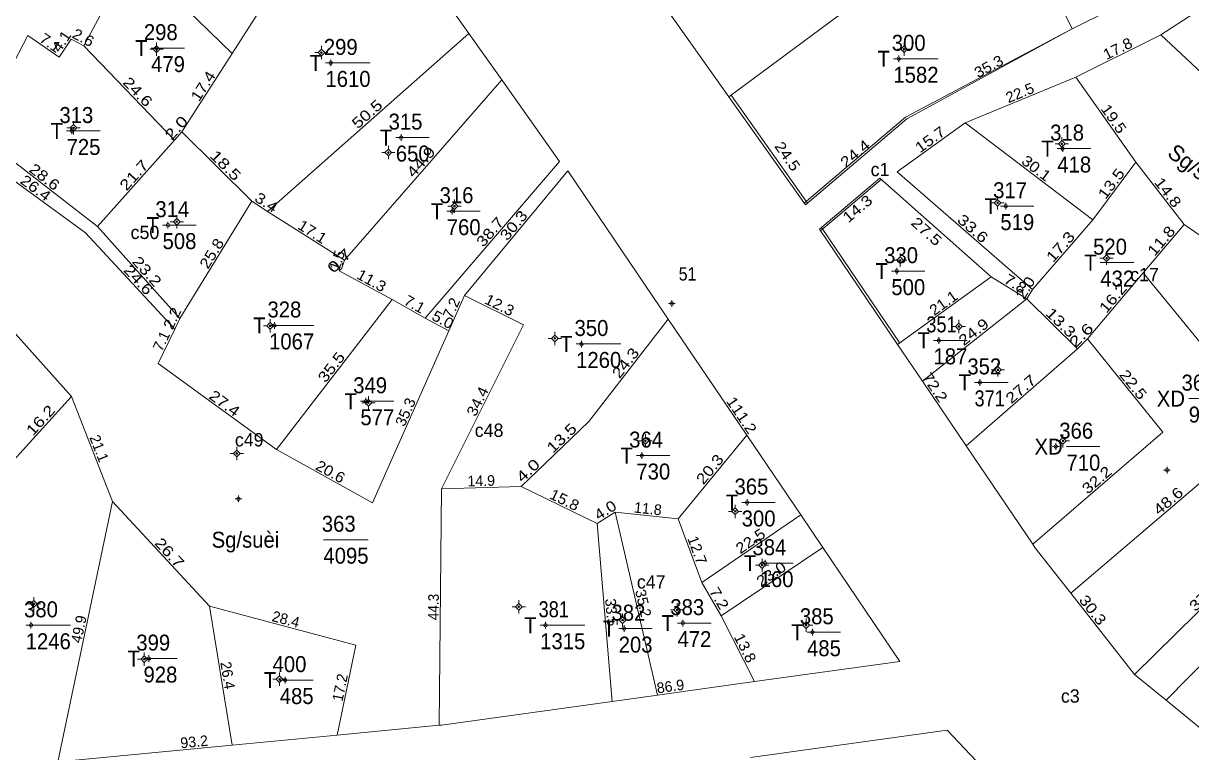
# Model space of a CAD drawing. Header units: metres. Extents: x 399620 to 400794, y 48506 to 49842.
# Drawn here: x 400214.7 to 400434.2, y 49221 to 49357.9 of the extents above; entities that cross this region are included whole.
import ezdxf
from ezdxf.enums import TextEntityAlignment as Align

# ---------------------------------------------------------------- set-up
doc = ezdxf.new("R2010")
doc.units = ezdxf.units.M
doc.header["$LTSCALE"] = 0.8
for name, color, linetype, lineweight in [('11', 7, 'Continuous', 13), ('15', 7, 'Continuous', 13), ('22', 7, 'Continuous', 13), ('51', 7, 'Continuous', 13), ('63', 7, 'Continuous', 13)]:
    doc.layers.add(name, color=color, linetype=linetype, lineweight=lineweight)
doc.layers.add('50', color=7, linetype='Continuous')

msp = doc.modelspace()

# ---------------------------------------------------------------- hatches: boundary and pattern name
at = {"layer": '11'}
for points in [[(400239.8445, 49353.1107, 1), (400239.5445, 49353.1107, 1)], [(400380.2651, 49353.0603, 1), (400379.9651, 49353.0603, 1)], [(400270.7922, 49352.4378, 1), (400270.4922, 49352.4378, 1)], [(400224.2491, 49338.2868, 1), (400223.9491, 49338.2868, 1)], [(400409.8967, 49335.2981, 1), (400409.5967, 49335.2981, 1)], [(400283.3775, 49333.6727, 1), (400283.0775, 49333.6727, 1)], [(400397.8595, 49324.2407, 1), (400397.5595, 49324.2407, 1)], [(400295.8117, 49323.5911, 1), (400295.5117, 49323.5911, 1)], [(400243.6182, 49320.6751, 1), (400243.3182, 49320.6751, 1)], [(400379.5623, 49313.4474, 1), (400379.2623, 49313.4474, 1)], [(400418.3325, 49313.8157, 1), (400418.0325, 49313.8157, 1)], [(400261.1709, 49301.1331, 1), (400260.8709, 49301.1331, 1)], [(400390.5739, 49301.003, 1), (400390.2739, 49301.003, 1)], [(400314.6642, 49298.7645, 1), (400314.3642, 49298.7645, 1)], [(400397.8901, 49292.8653, 1), (400397.5901, 49292.8653, 1)], [(400279.6318, 49286.6833, 1), (400279.3318, 49286.6833, 1)], [(400331.6758, 49279.5246, 1), (400331.3758, 49279.5246, 1)], [(400410.1291, 49279.5388, 1), (400409.8291, 49279.5388, 1)], [(400254.9151, 49277.1647, 1), (400254.6151, 49277.1647, 1)], [(400348.5604, 49266.2947, 1), (400348.2604, 49266.2947, 1)], [(400353.5848, 49256.1949, 1), (400353.2848, 49256.1949, 1)], [(400216.7944, 49248.921, 1), (400216.4944, 49248.921, 1)], [(400307.8742, 49248.3831, 1), (400307.5742, 49248.3831, 1)], [(400337.6404, 49247.7914, 1), (400337.3404, 49247.7914, 1)], [(400327.3843, 49245.8786, 1), (400327.0843, 49245.8786, 1)], [(400361.855, 49244.9124, 1), (400361.555, 49244.9124, 1)], [(400237.5332, 49238.5521, 1), (400237.2332, 49238.5521, 1)], [(400262.9466, 49234.7506, 1), (400262.6466, 49234.7506, 1)]]:
    msp.add_hatch(color=256, dxfattribs=at).paths.add_polyline_path(points)
at = {"layer": '51'}
for points in [[(400239.7239, 49353.2846, 1), (400239.5739, 49353.2846, 1)], [(400379.2, 49351.2802, 1), (400379.05, 49351.2802, 1)], [(400272.4886, 49350.4948, 1), (400272.3386, 49350.4948, 1)], [(400223.8548, 49337.7201, 1), (400223.7048, 49337.7201, 1)], [(400285.7078, 49336.4794, 1), (400285.5578, 49336.4794, 1)], [(400410.0003, 49334.4252, 1), (400409.8503, 49334.4252, 1)], [(400295.282, 49322.6579, 1), (400295.132, 49322.6579, 1)], [(400399.2945, 49323.6052, 1), (400399.1445, 49323.6052, 1)], [(400241.8882, 49320.0348, 1), (400241.7382, 49320.0348, 1)], [(400378.815, 49311.3998, 1), (400378.665, 49311.3998, 1)], [(400336.5916, 49305.3061, 1), (400336.4416, 49305.3061, 1)], [(400261.8899, 49301.2001, 1), (400261.7399, 49301.2001, 1)], [(400386.7308, 49298.4045, 1), (400386.5808, 49298.4045, 1)], [(400319.5843, 49297.715, 1), (400319.4343, 49297.715, 1)], [(400394.4427, 49290.5102, 1), (400394.2927, 49290.5102, 1)], [(400279.052, 49286.9545, 1), (400278.902, 49286.9545, 1)], [(400408.7122, 49278.445, 1), (400408.5622, 49278.445, 1)], [(400330.9041, 49276.7658, 1), (400330.7541, 49276.7658, 1)], [(400429.6048, 49274.0414, 1), (400429.4548, 49274.0414, 1)], [(400255.1311, 49268.6332, 1), (400254.9811, 49268.6332, 1)], [(400350.6956, 49267.9496, 1), (400350.5456, 49267.9496, 1)], [(400354.0765, 49256.56, 1), (400353.9265, 49256.56, 1)], [(400338.6372, 49245.3029, 1), (400338.4872, 49245.3029, 1)], [(400216.1668, 49244.892, 1), (400216.0168, 49244.892, 1)], [(400312.8345, 49244.8998, 1), (400312.6845, 49244.8998, 1)], [(400327.5887, 49244.2634, 1), (400327.4387, 49244.2634, 1)], [(400362.9725, 49243.581, 1), (400362.8225, 49243.581, 1)], [(400238.3045, 49238.6425, 1), (400238.1545, 49238.6425, 1)], [(400263.9041, 49234.5998, 1), (400263.7541, 49234.5998, 1)]]:
    msp.add_hatch(color=256, dxfattribs=at).paths.add_polyline_path(points)

# ---------------------------------------------------------------- linework, layer by layer
at = {"layer": '11'}
for p, q in [((400239.07, 49353.11), (400238.44, 49353.11)), ((400239.69, 49354.36), (400239.69, 49353.74)), ((400240.94, 49353.11), (400240.32, 49353.11)), ((400270.64, 49353.69), (400270.64, 49353.06)), ((400379.49, 49353.06), (400378.87, 49353.06)), ((400380.12, 49354.31), (400380.12, 49353.69)), ((400381.37, 49353.06), (400380.74, 49353.06)), ((400239.69, 49352.49), (400239.69, 49351.86)), ((400270.02, 49352.44), (400269.39, 49352.44)), ((400270.64, 49351.81), (400270.64, 49351.19)), ((400271.89, 49352.44), (400271.27, 49352.44)), ((400380.12, 49352.44), (400380.12, 49351.81)), ((400223.47, 49338.29), (400222.85, 49338.29)), ((400224.1, 49339.54), (400224.1, 49338.91)), ((400224.1, 49337.66), (400224.1, 49337.04)), ((400225.35, 49338.29), (400224.72, 49338.29)), ((400409.12, 49335.3), (400408.5, 49335.3)), ((400409.75, 49336.55), (400409.75, 49335.92)), ((400411, 49335.3), (400410.37, 49335.3)), ((400282.6, 49333.67), (400281.98, 49333.67)), ((400283.23, 49334.92), (400283.23, 49334.3)), ((400284.48, 49333.67), (400283.85, 49333.67)), ((400409.75, 49334.67), (400409.75, 49334.05)), ((400283.23, 49333.05), (400283.23, 49332.42)), ((400295.66, 49324.84), (400295.66, 49324.22)), ((400397.71, 49325.49), (400397.71, 49324.87)), ((400295.04, 49323.59), (400294.41, 49323.59)), ((400295.66, 49322.97), (400295.66, 49322.34)), ((400296.91, 49323.59), (400296.29, 49323.59)), ((400397.08, 49324.24), (400396.46, 49324.24)), ((400397.71, 49323.62), (400397.71, 49322.99)), ((400398.96, 49324.24), (400398.33, 49324.24)), ((400242.84, 49320.68), (400242.22, 49320.68)), ((400243.47, 49321.93), (400243.47, 49321.3)), ((400243.47, 49320.05), (400243.47, 49319.43)), ((400244.72, 49320.68), (400244.09, 49320.68)), ((400378.79, 49313.45), (400378.16, 49313.45)), ((400379.41, 49314.7), (400379.41, 49314.07)), ((400380.66, 49313.45), (400380.04, 49313.45)), ((400417.56, 49313.82), (400416.93, 49313.82)), ((400418.18, 49315.07), (400418.18, 49314.44)), ((400419.43, 49313.82), (400418.81, 49313.82)), ((400379.41, 49312.82), (400379.41, 49312.2)), ((400418.18, 49313.19), (400418.18, 49312.57)), ((400261.02, 49302.38), (400261.02, 49301.76)), ((400260.4, 49301.13), (400259.77, 49301.13)), ((400261.02, 49300.51), (400261.02, 49299.88)), ((400262.27, 49301.13), (400261.65, 49301.13)), ((400389.8, 49301), (400389.17, 49301)), ((400390.42, 49302.25), (400390.42, 49301.63)), ((400390.42, 49300.38), (400390.42, 49299.75)), ((400391.67, 49301), (400391.05, 49301)), ((400313.89, 49298.76), (400313.26, 49298.76)), ((400314.51, 49300.01), (400314.51, 49299.39)), ((400314.51, 49298.14), (400314.51, 49297.51)), ((400315.76, 49298.76), (400315.14, 49298.76)), ((400397.74, 49294.12), (400397.74, 49293.49)), ((400397.12, 49292.87), (400396.49, 49292.87)), ((400397.74, 49292.24), (400397.74, 49291.62)), ((400398.99, 49292.87), (400398.37, 49292.87)), ((400279.48, 49287.93), (400279.48, 49287.31)), ((400278.86, 49286.68), (400278.23, 49286.68)), ((400279.48, 49286.06), (400279.48, 49285.43)), ((400280.73, 49286.68), (400280.11, 49286.68)), ((400331.53, 49280.77), (400331.53, 49280.15)), ((400409.98, 49280.79), (400409.98, 49280.16)), ((400254.77, 49278.41), (400254.77, 49277.79)), ((400330.9, 49279.52), (400330.28, 49279.52)), ((400331.53, 49278.9), (400331.53, 49278.27)), ((400332.78, 49279.52), (400332.15, 49279.52)), ((400409.35, 49279.54), (400408.73, 49279.54)), ((400409.98, 49278.91), (400409.98, 49278.29)), ((400411.23, 49279.54), (400410.6, 49279.54)), ((400254.14, 49277.16), (400253.52, 49277.16)), ((400254.77, 49276.54), (400254.77, 49275.91)), ((400256.02, 49277.16), (400255.39, 49277.16)), ((400348.41, 49267.54), (400348.41, 49266.92)), ((400347.79, 49266.29), (400347.16, 49266.29)), ((400348.41, 49265.67), (400348.41, 49265.04)), ((400349.66, 49266.29), (400349.04, 49266.29)), ((400353.44, 49257.44), (400353.44, 49256.82)), ((400352.81, 49256.19), (400352.19, 49256.19)), ((400353.44, 49255.57), (400353.44, 49254.94)), ((400354.69, 49256.19), (400354.06, 49256.19)), ((400216.64, 49250.17), (400216.64, 49249.55)), ((400216.02, 49248.92), (400215.39, 49248.92)), ((400216.64, 49248.3), (400216.64, 49247.67)), ((400217.89, 49248.92), (400217.27, 49248.92)), ((400307.1, 49248.38), (400306.47, 49248.38)), ((400307.72, 49249.63), (400307.72, 49249.01)), ((400307.72, 49247.76), (400307.72, 49247.13)), ((400308.97, 49248.38), (400308.35, 49248.38)), ((400336.87, 49247.79), (400336.24, 49247.79)), ((400337.49, 49249.04), (400337.49, 49248.42)), ((400338.74, 49247.79), (400338.12, 49247.79)), ((400326.61, 49245.88), (400325.98, 49245.88)), ((400327.23, 49247.13), (400327.23, 49246.5)), ((400328.48, 49245.88), (400327.86, 49245.88)), ((400337.49, 49247.17), (400337.49, 49246.54)), ((400361.71, 49246.16), (400361.71, 49245.54)), ((400327.23, 49245.25), (400327.23, 49244.63)), ((400361.08, 49244.91), (400360.46, 49244.91)), ((400361.71, 49244.29), (400361.71, 49243.66)), ((400362.96, 49244.91), (400362.33, 49244.91)), ((400237.38, 49239.8), (400237.38, 49239.18)), ((400236.76, 49238.55), (400236.13, 49238.55)), ((400237.38, 49237.93), (400237.38, 49237.3)), ((400238.63, 49238.55), (400238.01, 49238.55)), ((400262.17, 49234.75), (400261.55, 49234.75)), ((400262.8, 49236), (400262.8, 49235.38)), ((400264.05, 49234.75), (400263.42, 49234.75)), ((400262.8, 49234.13), (400262.8, 49233.5))]:
    msp.add_line(p, q, dxfattribs=at)
for points in [[(400239.69, 49353.74), (400239.07, 49353.11), (400239.69, 49352.49), (400240.32, 49353.11)], [(400270.64, 49353.06), (400270.02, 49352.44), (400270.64, 49351.81), (400271.27, 49352.44)], [(400380.12, 49353.69), (400379.49, 49353.06), (400380.12, 49352.44), (400380.74, 49353.06)], [(400224.1, 49338.91), (400223.47, 49338.29), (400224.1, 49337.66), (400224.72, 49338.29)], [(400409.75, 49335.92), (400409.12, 49335.3), (400409.75, 49334.67), (400410.37, 49335.3)], [(400283.23, 49334.3), (400282.6, 49333.67), (400283.23, 49333.05), (400283.85, 49333.67)], [(400397.71, 49324.87), (400397.08, 49324.24), (400397.71, 49323.62), (400398.33, 49324.24)], [(400295.66, 49324.22), (400295.04, 49323.59), (400295.66, 49322.97), (400296.29, 49323.59)], [(400243.47, 49321.3), (400242.84, 49320.68), (400243.47, 49320.05), (400244.09, 49320.68)], [(400379.41, 49314.07), (400378.79, 49313.45), (400379.41, 49312.82), (400380.04, 49313.45)], [(400418.18, 49314.44), (400417.56, 49313.82), (400418.18, 49313.19), (400418.81, 49313.82)], [(400261.02, 49301.76), (400260.4, 49301.13), (400261.02, 49300.51), (400261.65, 49301.13)], [(400390.42, 49301.63), (400389.8, 49301), (400390.42, 49300.38), (400391.05, 49301)], [(400314.51, 49299.39), (400313.89, 49298.76), (400314.51, 49298.14), (400315.14, 49298.76)], [(400397.74, 49293.49), (400397.12, 49292.87), (400397.74, 49292.24), (400398.37, 49292.87)], [(400279.48, 49287.31), (400278.86, 49286.68), (400279.48, 49286.06), (400280.11, 49286.68)], [(400331.53, 49280.15), (400330.9, 49279.52), (400331.53, 49278.9), (400332.15, 49279.52)], [(400409.98, 49280.16), (400409.35, 49279.54), (400409.98, 49278.91), (400410.6, 49279.54)], [(400254.77, 49277.79), (400254.14, 49277.16), (400254.77, 49276.54), (400255.39, 49277.16)], [(400348.41, 49266.92), (400347.79, 49266.29), (400348.41, 49265.67), (400349.04, 49266.29)], [(400353.44, 49256.82), (400352.81, 49256.19), (400353.44, 49255.57), (400354.06, 49256.19)], [(400216.64, 49249.55), (400216.02, 49248.92), (400216.64, 49248.3), (400217.27, 49248.92)], [(400307.72, 49249.01), (400307.1, 49248.38), (400307.72, 49247.76), (400308.35, 49248.38)], [(400337.49, 49248.42), (400336.87, 49247.79), (400337.49, 49247.17), (400338.12, 49247.79)], [(400327.23, 49246.5), (400326.61, 49245.88), (400327.23, 49245.25), (400327.86, 49245.88)], [(400361.71, 49245.54), (400361.08, 49244.91), (400361.71, 49244.29), (400362.33, 49244.91)], [(400237.38, 49239.18), (400236.76, 49238.55), (400237.38, 49237.93), (400238.01, 49238.55)], [(400262.8, 49235.38), (400262.17, 49234.75), (400262.8, 49234.13), (400263.42, 49234.75)]]:
    msp.add_lwpolyline(points, close=True, dxfattribs=at)
for centre in [(400239.6945, 49353.1107), (400380.1151, 49353.0603), (400270.6422, 49352.4378), (400224.0991, 49338.2868), (400409.7467, 49335.2981), (400283.2275, 49333.6727), (400397.7095, 49324.2407), (400295.6617, 49323.5911), (400243.4682, 49320.6751), (400379.4123, 49313.4474), (400418.1825, 49313.8157), (400261.0209, 49301.1331), (400390.4239, 49301.003), (400314.5142, 49298.7645), (400397.7401, 49292.8653), (400279.4818, 49286.6833), (400331.5258, 49279.5246), (400409.9791, 49279.5388), (400254.7651, 49277.1647), (400348.4104, 49266.2947), (400353.4348, 49256.1949), (400216.6444, 49248.921), (400307.7242, 49248.3831), (400337.4904, 49247.7914), (400327.2343, 49245.8786), (400361.705, 49244.9124), (400237.3832, 49238.5521), (400262.7966, 49234.7506)]:
    msp.add_circle(centre, 0.15, dxfattribs=at)
at = {"layer": '15'}
for p, q in [((400238.65, 49353.28), (400244.95, 49353.28)), ((400378.12, 49351.28), (400386.52, 49351.28)), ((400271.41, 49350.5), (400279.81, 49350.5)), ((400222.78, 49337.72), (400229.08, 49337.72)), ((400284.63, 49336.48), (400290.93, 49336.48)), ((400408.92, 49334.42), (400415.22, 49334.42)), ((400294.21, 49322.66), (400300.51, 49322.66)), ((400398.22, 49323.6), (400404.52, 49323.6)), ((400240.81, 49320.04), (400247.11, 49320.04)), ((400377.74, 49311.4), (400384.04, 49311.4)), ((400417, 49313), (400423.3, 49313)), ((400260.82, 49301.2), (400269.22, 49301.2)), ((400385.66, 49298.4), (400391.96, 49298.4)), ((400318.51, 49297.72), (400326.91, 49297.72)), ((400393.37, 49290.51), (400399.67, 49290.51)), ((400433.61, 49287.46), (400439.91, 49287.46)), ((400277.98, 49286.96), (400284.28, 49286.96)), ((400410.64, 49278.44), (400416.94, 49278.44)), ((400329.83, 49276.77), (400336.13, 49276.77)), ((400349.62, 49267.95), (400355.92, 49267.95)), ((400271.03, 49260.96), (400279.43, 49260.96)), ((400353, 49256.56), (400359.3, 49256.56)), ((400337.56, 49245.3), (400343.86, 49245.3)), ((400215.09, 49244.89), (400223.49, 49244.89)), ((400311.76, 49244.9), (400320.16, 49244.9)), ((400326.51, 49244.26), (400332.81, 49244.26)), ((400361.9, 49243.58), (400368.2, 49243.58)), ((400237.23, 49238.64), (400243.53, 49238.64)), ((400262.83, 49234.6), (400269.13, 49234.6))]:
    msp.add_line(p, q, dxfattribs=at)
at = {"layer": '22'}
for p, q in [((400347.23, 49344.13), (400399.01, 49382.52)), ((400235.13, 49370.57), (400226.02, 49353.74)), ((400235.13, 49370.57), (400253.88, 49352.27)), ((400260.5, 49322.63), (400298.38, 49356.05)), ((400449, 49336.44), (400428.38, 49355.79)), ((400243.08, 49336), (400226.02, 49353.74)), ((400244.46, 49337.55), (400253.88, 49352.27)), ((400304.54, 49347.34), (400274.98, 49313.46)), ((400347.64, 49344.42), (400362.01, 49324.15)), ((400415.59, 49321.04), (400391.58, 49339.27)), ((400290.16, 49302.6), (400315.41, 49331.97)), ((400423.7, 49331.87), (400432.73, 49320.13)), ((400297.55, 49306.84), (400316.96, 49330.23)), ((400364.46, 49319.02), (400375.82, 49328.59)), ((400260.5, 49322.63), (400274.98, 49313.46)), ((400415.59, 49321.04), (400404.24, 49307.94)), ((400364.63, 49319.59), (400379.33, 49297.88)), ((400396.5, 49310.3), (400378.92, 49297.6)), ((400403.2, 49306.21), (400396.5, 49310.3)), ((400294.61, 49300.2), (400297.55, 49306.84)), ((400404.24, 49307.94), (400403.2, 49306.21)), ((400262.21, 49277.88), (400283.95, 49306.05)), ((400283.95, 49306.05), (400290.16, 49302.6)), ((400403.2, 49306.21), (400383.56, 49290.75)), ((400403.2, 49306.21), (400412.73, 49296.83)), ((400244.06, 49302.52), (400243.1, 49300.53)), ((400290.16, 49302.6), (400294.61, 49300.2)), ((400391.8, 49278.58), (400412.73, 49296.83)), ((400231.42, 49268.14), (400223.69, 49287.88)), ((400337.68, 49264.9), (400350.56, 49280.61)), ((400292.81, 49226.11), (400293.2, 49270.5)), ((400221.16, 49219.28), (400231.42, 49268.14)), ((400231.42, 49268.14), (400249.63, 49248.48)), ((400325.85, 49266.15), (400333.78, 49231.78)), ((400342.15, 49252.91), (400360.71, 49265.62)), ((400322.47, 49264), (400325.27, 49230.6)), ((400449.95, 49261.77), (400423.45, 49235.64)), ((400345.77, 49246.68), (400364.88, 49259.48)), ((400249.63, 49248.48), (400253.88, 49222.4)), ((400345.77, 49246.68), (400352.01, 49234.31))]:
    msp.add_line(p, q, dxfattribs=at)
for points in [[(400325.06, 49431.56), (400338.49, 49429.3), (400354.66, 49442.55), (400373.57, 49427.57), (400379.39, 49422.65), (400399.01, 49382.52), (400411.72, 49356.91)], [(400411.72, 49356.91), (400434.09, 49368.02), (400379.39, 49422.65)], [(400308.04, 49399.38), (400318.91, 49384.05), (400323.89, 49377.03), (400332.96, 49364.24), (400347.23, 49344.13), (400361.6, 49323.86)], [(400275.1, 49388.97), (400281.96, 49379.27), (400298.38, 49356.05), (400304.54, 49347.34), (400315.41, 49331.97)], [(400253.88, 49352.27), (400264.43, 49368.75), (400259.83, 49373.61)], [(400428.38, 49355.79), (400438.14, 49362.07), (400457.92, 49346.16)], [(400226.02, 49353.74), (400223.66, 49354.98), (400221.38, 49351.57), (400215.47, 49355.65), (400205.91, 49337.29), (400228.56, 49319.79)], [(400411.72, 49356.91), (400380.42, 49340.31), (400361.35, 49324.15)], [(400411.72, 49356.91), (400380.64, 49339.99), (400361.6, 49323.86)], [(400391.58, 49339.27), (400412.41, 49347.81), (400428.38, 49355.79)], [(400415.59, 49321.04), (400423.7, 49331.87), (400412.41, 49347.81)], [(400244.46, 49337.55), (400243.08, 49336), (400228.56, 49319.79)], [(400260.5, 49322.63), (400257.61, 49324.52), (400244.46, 49337.55)], [(400404.24, 49307.94), (400378.84, 49330.03), (400391.58, 49339.27)], [(400199.64, 49323.98), (400204.93, 49334.2), (400226.3, 49318.61), (400243.1, 49300.53)], [(400316.96, 49330.23), (400335.82, 49302.38), (400350.56, 49280.61), (400360.71, 49265.62), (400364.88, 49259.48)], [(400364.22, 49319.31), (400375.58, 49328.88), (400396.5, 49310.3)], [(400228.56, 49319.79), (400244.06, 49302.52), (400257.61, 49324.52)], [(400412.73, 49296.83), (400414.57, 49298.69), (400425.07, 49311.08), (400432.73, 49320.13)], [(400474.73, 49285.76), (400467.86, 49295.98), (400432.73, 49320.13)], [(400182.38, 49268.37), (400186.38, 49282.22), (400196.75, 49317.92), (400223.69, 49287.88), (400212.78, 49275.83), (400209.72, 49263.37)], [(400364.22, 49319.31), (400378.92, 49297.6), (400383.56, 49290.75), (400391.8, 49278.58), (400404.29, 49260.15)], [(400274.98, 49313.46), (400274.49, 49311.97), (400273.99, 49311.47), (400283.95, 49306.05)], [(400425.07, 49311.08), (400448.48, 49282.48), (400411.44, 49250.94)], [(400297.55, 49306.84), (400308.64, 49301.34), (400293.2, 49270.5)], [(400335.82, 49302.38), (400320.87, 49283.14), (400311.14, 49273.76), (400308.19, 49270.97)], [(400243.1, 49300.53), (400239.99, 49294.04), (400262.21, 49277.88)], [(400262.21, 49277.88), (400280.28, 49267.86), (400294.61, 49300.2)], [(400414.57, 49298.69), (400428.77, 49281.14), (400404.29, 49260.15)], [(400293.2, 49270.5), (400308.19, 49270.97), (400322.47, 49264)], [(400322.47, 49264), (400325.85, 49266.15), (400337.68, 49264.9)], [(400337.68, 49264.9), (400342.15, 49252.91), (400345.77, 49246.68)], [(400429.37, 49230.8), (400454.48, 49256.29), (400449.95, 49261.77)], [(400352.01, 49234.31), (400379.34, 49238.11), (400364.88, 49259.48)], [(400404.29, 49260.15), (400404.72, 49259.51), (400411.44, 49250.94)], [(400411.44, 49250.94), (400423.45, 49235.64), (400429.37, 49230.8), (400444.45, 49218.44), (400449.93, 49213.96), (400459.77, 49205.9), (400476.12, 49192.51), (400485.82, 49184.57), (400491.18, 49180.18)], [(400249.63, 49248.48), (400277.14, 49241.18), (400273.62, 49224.28)], [(400325.27, 49230.6), (400333.78, 49231.78), (400352.01, 49234.31)], [(400292.81, 49226.11), (400293.21, 49226.15), (400325.27, 49230.6)], [(400221.16, 49219.28), (400253.88, 49222.4), (400273.62, 49224.28), (400292.81, 49226.11)], [(400351.29, 49220.08), (400388.22, 49225.21), (400400.28, 49212.49)]]:
    msp.add_lwpolyline(points, dxfattribs=at)
at = {"layer": '51'}
for p, q in [((400239.34, 49353.28), (400239.02, 49353.28)), ((400239.65, 49353.91), (400239.65, 49353.6)), ((400239.65, 49352.97), (400239.65, 49352.66)), ((400240.27, 49353.28), (400239.96, 49353.28)), ((400272.41, 49351.12), (400272.41, 49350.81)), ((400378.81, 49351.28), (400378.5, 49351.28)), ((400379.13, 49351.91), (400379.13, 49351.59)), ((400379.13, 49350.97), (400379.13, 49350.66)), ((400379.75, 49351.28), (400379.44, 49351.28)), ((400272.1, 49350.49), (400271.79, 49350.49)), ((400272.41, 49350.18), (400272.41, 49349.87)), ((400273.04, 49350.49), (400272.73, 49350.49)), ((400223.47, 49337.72), (400223.15, 49337.72)), ((400223.78, 49338.35), (400223.78, 49338.03)), ((400224.4, 49337.72), (400224.09, 49337.72)), ((400223.78, 49337.41), (400223.78, 49337.1)), ((400285.32, 49336.48), (400285.01, 49336.48)), ((400285.63, 49337.1), (400285.63, 49336.79)), ((400285.63, 49336.17), (400285.63, 49335.85)), ((400286.26, 49336.48), (400285.95, 49336.48)), ((400409.61, 49334.43), (400409.3, 49334.43)), ((400409.93, 49335.05), (400409.93, 49334.74)), ((400409.93, 49334.11), (400409.93, 49333.8)), ((400410.55, 49334.43), (400410.24, 49334.43)), ((400294.89, 49322.66), (400294.58, 49322.66)), ((400295.21, 49323.28), (400295.21, 49322.97)), ((400295.21, 49322.35), (400295.21, 49322.03)), ((400295.83, 49322.66), (400295.52, 49322.66)), ((400398.91, 49323.61), (400398.59, 49323.61)), ((400399.22, 49324.23), (400399.22, 49323.92)), ((400399.22, 49323.29), (400399.22, 49322.98)), ((400399.84, 49323.61), (400399.53, 49323.61)), ((400241.5, 49320.03), (400241.19, 49320.03)), ((400241.81, 49320.66), (400241.81, 49320.35)), ((400242.44, 49320.03), (400242.13, 49320.03)), ((400241.81, 49319.72), (400241.81, 49319.41)), ((400378.43, 49311.4), (400378.12, 49311.4)), ((400378.74, 49312.02), (400378.74, 49311.71)), ((400379.37, 49311.4), (400379.05, 49311.4)), ((400378.74, 49311.09), (400378.74, 49310.77)), ((400336.2, 49305.31), (400335.89, 49305.31)), ((400336.52, 49305.93), (400336.52, 49305.62)), ((400336.52, 49304.99), (400336.52, 49304.68)), ((400337.14, 49305.31), (400336.83, 49305.31)), ((400261.5, 49301.2), (400261.19, 49301.2)), ((400261.82, 49301.83), (400261.82, 49301.51)), ((400261.82, 49300.89), (400261.82, 49300.58)), ((400262.44, 49301.2), (400262.13, 49301.2)), ((400319.51, 49298.34), (400319.51, 49298.03)), ((400386.34, 49298.4), (400386.03, 49298.4)), ((400386.66, 49299.03), (400386.66, 49298.72)), ((400386.66, 49298.09), (400386.66, 49297.78)), ((400387.28, 49298.4), (400386.97, 49298.4)), ((400319.2, 49297.72), (400318.88, 49297.72)), ((400319.51, 49297.4), (400319.51, 49297.09)), ((400320.13, 49297.72), (400319.82, 49297.72)), ((400394.06, 49290.51), (400393.74, 49290.51)), ((400394.37, 49291.14), (400394.37, 49290.82)), ((400394.37, 49290.2), (400394.37, 49289.89)), ((400394.99, 49290.51), (400394.68, 49290.51)), ((400278.98, 49287.58), (400278.98, 49287.27)), ((400278.66, 49286.95), (400278.35, 49286.95)), ((400278.98, 49286.64), (400278.98, 49286.33)), ((400279.6, 49286.95), (400279.29, 49286.95)), ((400408.32, 49278.44), (400408.01, 49278.44)), ((400408.64, 49279.07), (400408.64, 49278.76)), ((400409.26, 49278.44), (400408.95, 49278.44)), ((400330.52, 49276.77), (400330.2, 49276.77)), ((400330.83, 49277.39), (400330.83, 49277.08)), ((400330.83, 49276.45), (400330.83, 49276.14)), ((400331.45, 49276.77), (400331.14, 49276.77)), ((400408.64, 49278.13), (400408.64, 49277.82)), ((400429.22, 49274.04), (400428.9, 49274.04)), ((400429.53, 49274.67), (400429.53, 49274.35)), ((400430.15, 49274.04), (400429.84, 49274.04)), ((400429.53, 49273.73), (400429.53, 49273.42)), ((400254.74, 49268.63), (400254.43, 49268.63)), ((400255.06, 49269.26), (400255.06, 49268.95)), ((400255.06, 49268.32), (400255.06, 49268.01)), ((400255.68, 49268.63), (400255.37, 49268.63)), ((400350.31, 49267.95), (400350, 49267.95)), ((400350.62, 49268.57), (400350.62, 49268.26)), ((400350.62, 49267.64), (400350.62, 49267.32)), ((400351.25, 49267.95), (400350.93, 49267.95)), ((400353.69, 49256.56), (400353.38, 49256.56)), ((400354, 49257.18), (400354, 49256.87)), ((400354, 49256.25), (400354, 49255.93)), ((400354.63, 49256.56), (400354.31, 49256.56)), ((400216.09, 49245.52), (400216.09, 49245.2)), ((400312.76, 49245.52), (400312.76, 49245.21)), ((400338.25, 49245.3), (400337.94, 49245.3)), ((400338.56, 49245.93), (400338.56, 49245.62)), ((400339.19, 49245.3), (400338.87, 49245.3)), ((400215.78, 49244.89), (400215.47, 49244.89)), ((400216.09, 49244.58), (400216.09, 49244.27)), ((400216.72, 49244.89), (400216.4, 49244.89)), ((400312.45, 49244.9), (400312.13, 49244.9)), ((400312.76, 49244.59), (400312.76, 49244.27)), ((400313.38, 49244.9), (400313.07, 49244.9)), ((400327.2, 49244.26), (400326.89, 49244.26)), ((400327.51, 49244.89), (400327.51, 49244.58)), ((400327.51, 49243.95), (400327.51, 49243.64)), ((400328.14, 49244.26), (400327.83, 49244.26)), ((400338.56, 49244.99), (400338.56, 49244.68)), ((400362.59, 49243.58), (400362.27, 49243.58)), ((400362.9, 49244.21), (400362.9, 49243.89)), ((400362.9, 49243.27), (400362.9, 49242.96)), ((400363.52, 49243.58), (400363.21, 49243.58)), ((400238.23, 49239.27), (400238.23, 49238.96)), ((400237.92, 49238.64), (400237.6, 49238.64)), ((400238.23, 49238.33), (400238.23, 49238.02)), ((400238.85, 49238.64), (400238.54, 49238.64)), ((400263.52, 49234.6), (400263.2, 49234.6)), ((400263.83, 49235.22), (400263.83, 49234.91)), ((400263.83, 49234.29), (400263.83, 49233.97)), ((400264.45, 49234.6), (400264.14, 49234.6))]:
    msp.add_line(p, q, dxfattribs=at)
for centre, radius in [((400239.6489, 49353.2846), 0.3125), ((400239.6489, 49353.2846), 0.075), ((400272.4136, 49350.4948), 0.3125), ((400379.125, 49351.2802), 0.3125), ((400379.125, 49351.2802), 0.075), ((400272.4136, 49350.4948), 0.075), ((400223.7798, 49337.7201), 0.3125), ((400223.7798, 49337.7201), 0.075), ((400285.6328, 49336.4794), 0.3125), ((400285.6328, 49336.4794), 0.075), ((400409.9253, 49334.4252), 0.3125), ((400409.9253, 49334.4252), 0.075), ((400295.207, 49322.6579), 0.3125), ((400295.207, 49322.6579), 0.075), ((400399.2195, 49323.6052), 0.3125), ((400399.2195, 49323.6052), 0.075), ((400241.8132, 49320.0348), 0.3125), ((400241.8132, 49320.0348), 0.075), ((400378.74, 49311.3998), 0.3125), ((400378.74, 49311.3998), 0.075), ((400336.5166, 49305.3061), 0.3125), ((400336.5166, 49305.3061), 0.075), ((400261.8149, 49301.2001), 0.3125), ((400261.8149, 49301.2001), 0.075), ((400319.5093, 49297.715), 0.3125), ((400386.6558, 49298.4045), 0.3125), ((400386.6558, 49298.4045), 0.075), ((400319.5093, 49297.715), 0.075), ((400394.3677, 49290.5102), 0.3125), ((400394.3677, 49290.5102), 0.075), ((400278.977, 49286.9545), 0.3125), ((400278.977, 49286.9545), 0.075), ((400408.6372, 49278.445), 0.3125), ((400408.6372, 49278.445), 0.075), ((400330.8291, 49276.7658), 0.3125), ((400330.8291, 49276.7658), 0.075), ((400429.5298, 49274.0414), 0.3125), ((400429.5298, 49274.0414), 0.075), ((400255.0561, 49268.6332), 0.3125), ((400255.0561, 49268.6332), 0.075), ((400350.6206, 49267.9496), 0.3125), ((400350.6206, 49267.9496), 0.075), ((400354.0015, 49256.56), 0.3125), ((400354.0015, 49256.56), 0.075), ((400338.5622, 49245.3029), 0.3125), ((400338.5622, 49245.3029), 0.075), ((400216.0918, 49244.892), 0.3125), ((400216.0918, 49244.892), 0.075), ((400312.7595, 49244.8998), 0.3125), ((400312.7595, 49244.8998), 0.075), ((400327.5137, 49244.2634), 0.3125), ((400327.5137, 49244.2634), 0.075), ((400362.8975, 49243.581), 0.3125), ((400362.8975, 49243.581), 0.075), ((400238.2295, 49238.6425), 0.3125), ((400238.2295, 49238.6425), 0.075), ((400263.8291, 49234.5998), 0.3125), ((400263.8291, 49234.5998), 0.075)]:
    msp.add_circle(centre, radius, dxfattribs=at)

# ---------------------------------------------------------------- texts
at = {"layer": '15'}
for s, width, p in [('298', 0.95, (400237.3, 49354.78)), ('299', 0.95, (400271.11, 49352)), ('300', 0.95, (400377.82, 49352.78)), ('T', 0.95, (400235.65, 49351.78)), ('479', 0.95, (400238.65, 49348.78)), ('T', 0.95, (400268.41, 49349)), ('T', 0.95, (400375.12, 49349.78)), ('1610', 0.95, (400271.41, 49346)), ('1582', 0.95, (400378.12, 49346.78)), ('313', 0.95, (400221.43, 49339.22)), ('315', 0.95, (400283.28, 49337.98)), ('T', 0.95, (400219.78, 49336.22)), ('T', 0.95, (400281.63, 49334.98)), ('318', 0.95, (400407.58, 49335.92)), ('725', 0.95, (400222.78, 49333.22)), ('T', 0.95, (400405.92, 49332.92)), ('650', 0.95, (400284.63, 49331.98)), ('418', 0.95, (400408.92, 49329.92)), ('316', 0.95, (400292.86, 49324.16)), ('317', 0.95, (400396.87, 49325.1)), ('314', 0.95, (400239.46, 49321.54)), ('T', 0.95, (400395.22, 49322.1)), ('T', 0.95, (400291.21, 49321.16)), ('519', 0.95, (400398.22, 49319.1)), ('T', 0.95, (400237.81, 49318.54)), ('760', 0.95, (400294.21, 49318.16)), ('508', 0.95, (400240.81, 49315.54)), ('330', 0.95, (400376.39, 49312.9)), ('520', 0.95, (400415.65, 49314.5)), ('T', 0.95, (400414, 49311.5)), ('T', 0.95, (400374.74, 49309.9)), ('432', 0.95, (400417, 49308.5)), ('500', 0.95, (400377.74, 49306.9)), ('328', 0.95, (400260.52, 49302.7)), ('T', 0.95, (400257.82, 49299.7)), ('351', 0.85, (400384.31, 49299.9)), ('350', 0.95, (400318.21, 49299.22)), ('1067', 0.95, (400260.82, 49296.7)), ('T', 0.95, (400315.51, 49296.22)), ('T', 0.95, (400382.66, 49296.9)), ('1260', 0.95, (400318.51, 49293.22)), ('187', 0.95, (400385.66, 49293.9)), ('352', 0.95, (400392.02, 49292.01)), ('349', 0.95, (400276.63, 49288.46)), ('T', 0.95, (400390.37, 49289.01)), ('367', 0.95, (400432.26, 49288.96)), ('T', 0.95, (400274.98, 49285.46)), ('371', 0.85, (400393.37, 49286.01)), ('XD', 0.95, (400427.61, 49285.96)), ('577', 0.95, (400277.98, 49282.46)), ('957', 0.95, (400433.61, 49282.96)), ('366', 0.95, (400409.29, 49279.94)), ('364', 0.95, (400328.48, 49278.27)), ('T', 0.95, (400326.83, 49275.27)), ('XD', 0.95, (400404.64, 49276.94)), ('710', 0.95, (400410.64, 49273.94)), ('730', 0.95, (400329.83, 49272.27)), ('365', 0.95, (400348.27, 49269.45)), ('T', 0.95, (400346.62, 49266.45)), ('363', 0.95, (400270.73, 49262.46)), ('300', 0.95, (400349.62, 49263.45)), ('Sg/suèi', 0.95, (400250.03, 49259.46)), ('384', 0.95, (400351.65, 49258.06)), ('4095', 0.95, (400271.03, 49256.46)), ('T', 0.95, (400350, 49255.06)), ('160', 0.95, (400353, 49252.06)), ('383', 0.95, (400336.21, 49246.8)), ('380', 0.95, (400214.79, 49246.39)), ('381', 0.85, (400311.46, 49246.4)), ('382', 0.95, (400325.16, 49245.76)), ('385', 0.95, (400360.55, 49245.08)), ('T', 0.95, (400308.76, 49243.4)), ('T', 0.95, (400323.51, 49242.76)), ('T', 0.95, (400334.56, 49243.8)), ('1246', 0.95, (400215.09, 49240.39)), ('399', 0.95, (400235.88, 49240.14)), ('1315', 0.95, (400311.76, 49240.4)), ('472', 0.95, (400337.56, 49240.8)), ('T', 0.95, (400358.9, 49242.08)), ('203', 0.95, (400326.51, 49239.76)), ('485', 0.95, (400361.9, 49239.08)), ('T', 0.95, (400234.23, 49237.14)), ('400', 0.95, (400261.48, 49236.1)), ('928', 0.95, (400237.23, 49234.14)), ('T', 0.95, (400259.83, 49233.1)), ('485', 0.95, (400262.83, 49230.1))]:
    msp.add_text(s, height=3, dxfattribs=dict(at, width=width)).set_placement(p)
msp.add_text('Sg/suèi', height=3, rotation=322.737, dxfattribs=at).set_placement((400429.37, 49333.14))
at = {"layer": '50'}
for s, p in [('c1  ', (400376.545, 49329.24)), ('c1  ', (400376.545, 49329.24)), ('c50  ', (400238.43, 49317.43)), ('c50  ', (400238.43, 49317.43)), ('c50  ', (400238.43, 49317.43)), ('c17  ', (400426.24, 49309.51)), ('c48  ', (400303.09, 49280.27)), ('c48  ', (400303.09, 49280.27)), ('c49  ', (400258.02, 49278.48)), ('c49  ', (400258.02, 49278.48)), ('c47  ', (400333.55, 49251.79)), ('c3  ', (400412.295, 49230.36)), ('c3  ', (400412.295, 49230.36)), ('c3  ', (400412.295, 49230.36))]:
    msp.add_text(s, height=2.5, dxfattribs=at).set_placement(p, align=Align.CENTER)
at = {"layer": '50', "width": 0.9}
msp.add_text('51  ', height=2.5, dxfattribs=at).set_placement((400340.29, 49309.63), align=Align.CENTER)
msp.add_text('51  ', height=2.5, dxfattribs=at).set_placement((400340.29, 49309.63), align=Align.CENTER)
msp.add_text('51  ', height=2.5, dxfattribs=at).set_placement((400340.29, 49309.63), align=Align.CENTER)
msp.add_text('51  ', height=2.5, dxfattribs=at).set_placement((400340.29, 49309.63), align=Align.CENTER)
at = {"layer": '63'}
for s, height, rotation, width, p in [('7.1', 2, 325.381, 1.1, (400219.1719, 49353.4577)), ('4.1', 2, 56.232, 1.1, (400222.6398, 49353.9992)), ('2.6', 2, 332.281, 1.1, (400225.4499, 49354.374)), ('17.8', 2, 26.551, 1.1, (400420.703, 49352.2957)), ('35.3', 1.99, 28.564, 1.1, (400396.5092, 49348.9723)), ('17.4', 2, 57.383, 1.15, (400249.2637, 49345.611)), ('24.6', 1.99, 313.881, 1.25, (400235.4308, 49344.3847)), ('22.5', 2, 22.293, 1.05, (400402.2657, 49343.9711)), ('50.5', 2, 41.421, 1.25, (400279.9034, 49340.1551)), ('19.5', 1.99, 305.309, 1.15, (400418.7079, 49339.4451)), ('2.0', 2, 48.321, 1.3, (400244.1429, 49337.64)), ('15.7', 1.99, 35.952, 1.2, (400385.6158, 49335.3154)), ('24.5', 2, 305.346, 1.15, (400357.4086, 49332.3935)), ('24.4', 2, 40.27, 1.2, (400371.5836, 49332.7049)), ('18.5', 2, 315.263, 1.3, (400251.9511, 49330.5514)), ('44.9', 2, 48.896, 1.25, (400290.1096, 49331.2526)), ('28.6', 2, 322.309, 1.2, (400218.0286, 49328.3054)), ('21.7', 2, 48.148, 1.25, (400236.1998, 49328.7628)), ('30.1', 2, 322.792, 1.15, (400404.3753, 49329.9334)), ('26.4', 1.99, 323.888, 1.2, (400216.3836, 49326.2152)), ('13.5', 2, 53.172, 1.2, (400419.85, 49327.2306)), ('14.8', 1.99, 307.566, 1.2, (400428.9155, 49325.5816)), ('3.4', 2, 326.816, 1.2, (400259.7677, 49323.4705)), ('14.3', 2, 40.112, 1.2, (400372.0207, 49322.3588)), ('30.3', 2, 50.313, 1.2, (400307.5473, 49319.3614)), ('17.1', 2, 327.654, 1.1, (400268.435, 49317.9563)), ('38.7', 1.99, 49.314, 1.2, (400303.1076, 49318.1213)), ('27.5', 2, 318.39, 1.25, (400383.696, 49318.1066)), ('33.6', 2, 318.987, 1.25, (400392.3938, 49318.6451)), ('17.3', 2, 49.094, 1.25, (400410.2608, 49315.3402)), ('11.8', 2, 49.755, 1.2, (400429.2132, 49316.444)), ('25.8', 2, 58.371, 1.15, (400250.8994, 49314.2056)), ('0.7', 2, 45, 1.35, (400274.7279, 49312.6379)), ('23.2', 2, 311.908, 1.25, (400237.1346, 49310.6879)), ('24.6', 2, 312.898, 1.25, (400235.5477, 49309.0957)), ('11.3', 2, 331.446, 1.1, (400279.597, 49308.7587)), ('7.8', 2, 328.598, 1.15, (400400.524, 49308.1945)), ('2.0', 2, 58.988, 1.15, (400403.7772, 49307.7448)), ('16.2', 1.99, 49.72, 1.2, (400420.137, 49305.7217)), ('7.1', 2, 330.945, 1.05, (400287.6844, 49304.3142)), ('12.3', 2, 333.621, 1.1, (400303.6757, 49304.143)), ('21.1', 2, 35.845, 1.1, (400388.1144, 49304.6131)), ('2.2', 2, 64.247, 1.1, (400243.5175, 49302.0955)), ('7.2', 2, 66.118, 1.05, (400295.9856, 49304.0501)), ('5.0', 2, 331.661, 1.1, (400293.0053, 49301.4077)), ('24.9', 2, 38.209, 1.2, (400393.8115, 49299.2042)), ('13.3', 2, 315.454, 1.25, (400408.8785, 49301.0405)), ('2.6', 2, 45.31, 1.35, (400414.1309, 49298.6717)), ('35.5', 2, 52.341, 1.2, (400273.3142, 49292.764)), ('24.3', 2, 52.152, 1.2, (400328.5858, 49293.5614)), ('72.2', 2, 304.108, 1.15, (400385.0971, 49289.0208)), ('27.7', 2, 41.087, 1.25, (400402.7278, 49288.5028)), ('22.5', 2, 308.977, 1.2, (400422.4162, 49289.474)), ('34.4', 1.99, 63.405, 1.1, (400300.8765, 49286.4996)), ('27.4', 2, 323.973, 1.2, (400251.8668, 49285.7714)), ('35.3', 1.99, 66.102, 1.05, (400287.3495, 49284.5419)), ('111.2', 2, 304.104, 1.15, (400348.7732, 49283.7807)), ('16.2', 2, 47.842, 1.25, (400218.6215, 49282.7288)), ('13.5', 2, 43.951, 1.25, (400316.486, 49279.3365)), ('4.0', 2, 43.403, 1.3, (400310.1479, 49273.2311)), ('20.3', 2, 50.653, 1.2, (400344.4097, 49273.581)), ('20.6', 2, 330.991, 1.1, (400271.8701, 49272.8705)), ('32.2', 2, 40.611, 1.2, (400416.9841, 49271.4328)), ('15.8', 2, 333.983, 1.1, (400315.8964, 49267.5437)), ('48.6', 2, 40.415, 1.2, (400430.4117, 49267.4858)), ('4.0', 1.99, 32.46, 1.15, (400324.526, 49265.666)), ('22.5', 2, 34.389, 1.15, (400351.8302, 49259.9034)), ('26.7', 2, 312.807, 1.25, (400241.3707, 49257.8345)), ('12.7', 2, 290.446, 1.05, (400340.3312, 49258.6543)), ('23.0', 1.99, 33.814, 1.15, (400355.7113, 49253.699)), ('7.2', 2, 300.159, 1.15, (400344.5165, 49249.4424)), ('37.2', 2, 44.597, 1.25, (400437.1879, 49249.6134)), ('44.3', 2, 89.497, 0.95, (400292.702, 49248.3212)), ('30.3', 2, 308.12, 1.2, (400414.8026, 49247.1423)), ('13.8', 2, 296.768, 1.1, (400349.3892, 49240.1754))]:
    msp.add_text(s, height=height, rotation=rotation, dxfattribs=dict(at, width=width)).set_placement(p, align=Align.CENTER)
for s, height, rotation, p in [('1.5', 2, 71.796, (400274.552, 49313.1226)), ('7.1', 1.99, 64.396, (400241.4865, 49297.85)), ('21.1', 2, 291.385, (400227.975, 49277.7546)), ('14.9', 1.99, 1.796, (400300.7138, 49271.0385)), ('11.8', 2, 353.968, (400331.8999, 49265.8074)), ('33.5', 2, 274.792, (400324.1747, 49247.2485)), ('35.2', 2, 282.992, (400330.158, 49248.8148)), ('28.4', 2, 345.139, (400263.7185, 49245.0545)), ('49.9', 1.99, 78.141, (400226.0413, 49243.9655)), ('26.4', 2, 279.256, (400252.076, 49235.3258)), ('17.2', 2, 78.234, (400275.128, 49232.9911)), ('86.9', 1.99, 7.906, (400336.3681, 49232.4494)), ('93.2', 2, 5.45, (400246.84, 49222.0242))]:
    msp.add_text(s, height=height, rotation=rotation, dxfattribs=at).set_placement(p, align=Align.CENTER)

doc.saveas('drawing.dxf')
